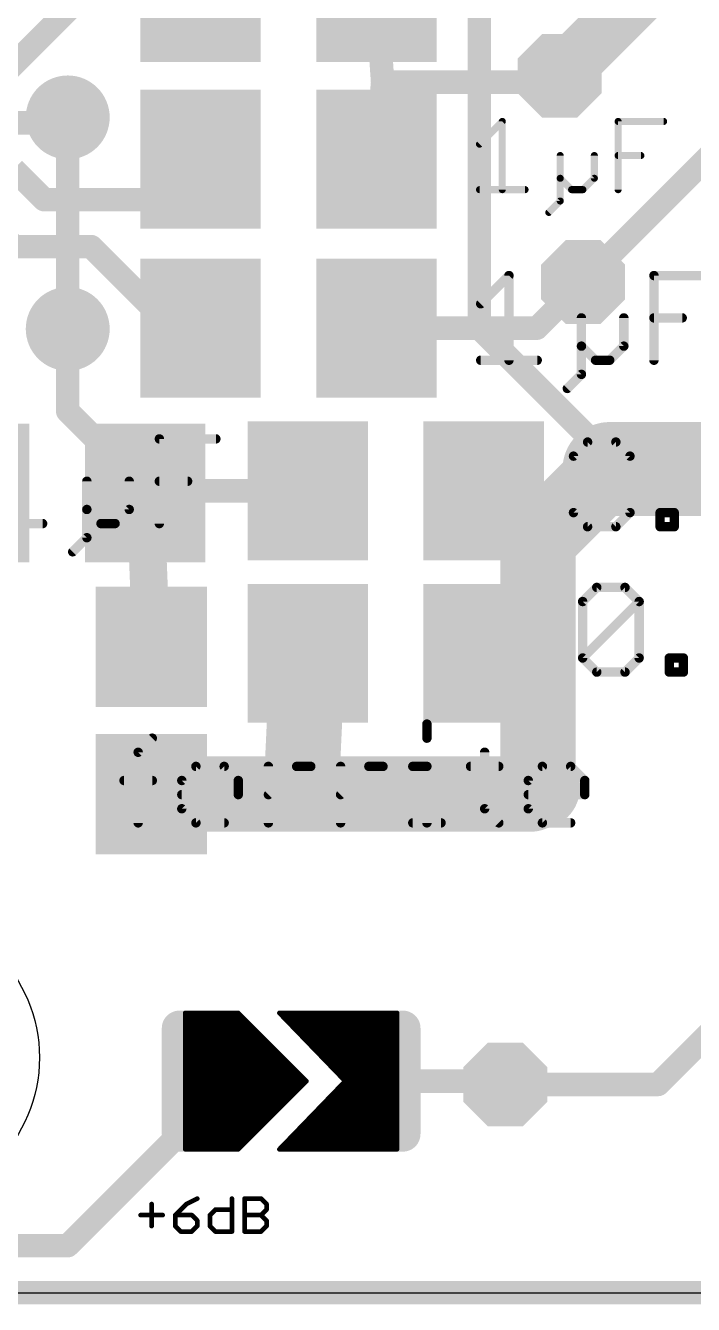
# Model space of a CAD drawing. Extents: x -2.6 to 77.4, y -0.1 to 55.9.
# Drawn here: x 15.42 to 22.63, y -0.13 to 13.69 of the extents above; entities that cross this region are included whole.
import ezdxf

# ---------------------------------------------------------------- set-up
doc = ezdxf.new("R2010")
doc.units = 0
for name, color, linetype in [('1', 12, 'CONTINUOUS'), ('16', 132, 'CONTINUOUS'), ('18', 110, 'CONTINUOUS'), ('20', 53, 'CONTINUOUS'), ('27', 253, 'CONTINUOUS')]:
    doc.layers.add(name, color=color, linetype=linetype)

# ---------------------------------------------------------------- blocks, each defined once
blk = doc.blocks.new('RECT')
blk.add_solid([(-0.5, -0.5), (0.5, -0.5), (-0.5, 0.5), (0.5, 0.5)])
blk = doc.blocks.new('RECT121920X243840R50')
at = {"const_width": 0.1905}
blk.add_lwpolyline([(0.2858, -0.5715), (0.2858, 0.5715, 0.4142), (0.1905, 0.6668), (-0.1905, 0.6668, 0.4142), (-0.2858, 0.5715), (-0.2858, -0.5715, 0.4142), (-0.1905, -0.6668), (0.1905, -0.6668, 0.4142)], format="xyb", close=True, dxfattribs=at)
blk.add_solid([(-0.2159, -0.5969), (0.2159, -0.5969), (-0.2159, 0.5969), (0.2159, 0.5969)])
blk = doc.blocks.new('OCTAGONV')
at = {"const_width": 0.5}
blk.add_lwpolyline([(-0.25, -0.1036), (-0.25, 0.1036), (-0.1036, 0.25), (0.1036, 0.25), (0.25, 0.1036), (0.25, -0.1036), (0.1036, -0.25), (-0.1036, -0.25), (-0.25, -0.1036), (-0.25, 0.1036)], dxfattribs=at)
blk = doc.blocks.new('ROUNDV')
at = {"const_width": 0.5}
blk.add_lwpolyline([(0, -0.25, 1), (0, 0.25, 1), (0, -0.25)], format="xyb", dxfattribs=at)

msp = doc.modelspace()

# ---------------------------------------------------------------- linework, layer by layer
at = {"layer": '1'}
for points, const_width in [([(15.16, 13.141), (16.068, 14.049)], 0.254), ([(19.276, 13.081), (19.21, 14.049)], 0.254), ([(21.187, 13.149), (21.119, 13.081)], 0.254), ([(19.21, 12.249), (19.276, 13.081)], 0.254), ([(21.119, 13.081), (19.276, 13.081)], 0.254), ([(13.846, 12.641), (15.816, 12.641)], 0.254), ([(16.806, 11.811), (17.31, 12.249)], 0.254), ([(15.291, 12.141), (15.621, 11.811)], 0.254), ([(15.621, 11.811), (16.806, 11.811)], 0.254), ([(14.96, 11.641), (15.298, 11.303)], 0.254), ([(15.298, 11.303), (16.129, 11.303)], 0.254), ([(16.129, 11.303), (16.756, 10.676)], 0.254), ([(20.941, 10.422), (21.441, 10.922)], 0.254), ([(16.756, 10.676), (17.31, 10.422)], 0.254), ([(15.875, 9.525), (15.875, 10.414)], 0.254), ([(19.21, 10.422), (20.941, 10.422)], 0.254), ([(16.802, 8.598), (15.875, 9.525)], 0.254), ([(16.778, 8.895), (16.712, 8.641)], 0.254), ([(16.802, 8.919), (16.778, 8.895)], 0.254), ([(16.905, 8.828), (16.712, 8.641)], 0.254), ([(16.802, 8.598), (16.905, 8.828)], 0.254), ([(16.778, 6.978), (16.712, 8.641)], 0.4064), ([(16.802, 8.665), (16.712, 8.641)], 0.254), ([(18.467, 8.665), (16.802, 8.665)], 0.254), ([(18.467, 6.909), (18.401, 5.501)], 0.8128), ([(18.401, 5.501), (18.288, 5.388)], 0.8128), ([(20.882, 5.388), (20.955, 5.461)], 0.8128), ([(16.778, 5.388), (18.288, 5.388)], 0.8128), ([(18.288, 5.388), (20.882, 5.388)], 0.8128), ([(17.145, 3.0226), (17.7165, 3.0226)], 0.0508), ([(17.145, 1.5494), (17.145, 3.0226)], 0.0508), ([(17.7165, 3.0226), (18.4531, 2.286)], 0.0508), ([(18.161, 3.0226), (18.8722, 2.286)], 0.0508), ([(19.431, 3.0226), (18.161, 3.0226)], 0.0508), ([(19.431, 1.5494), (19.431, 3.0226)], 0.0508), ([(17.145, 2.9972), (17.7419, 2.9972)], 0.0508), ([(17.145, 2.9464), (17.7927, 2.9464)], 0.0508), ([(17.145, 2.8956), (17.8435, 2.8956)], 0.0508), ([(18.1855, 2.9972), (19.431, 2.9972)], 0.0508), ([(18.2346, 2.9464), (19.431, 2.9464)], 0.0508), ([(18.2836, 2.8956), (19.431, 2.8956)], 0.0508), ([(17.145, 2.8448), (17.8943, 2.8448)], 0.0508), ([(17.145, 2.794), (17.9451, 2.794)], 0.0508), ([(17.145, 2.7432), (17.9959, 2.7432)], 0.0508), ([(18.3327, 2.8448), (19.431, 2.8448)], 0.0508), ([(18.3817, 2.794), (19.431, 2.794)], 0.0508), ([(18.4308, 2.7432), (19.431, 2.7432)], 0.0508), ([(17.145, 2.6924), (18.0467, 2.6924)], 0.0508), ([(17.145, 2.6416), (18.0975, 2.6416)], 0.0508), ([(18.4798, 2.6924), (19.431, 2.6924)], 0.0508), ([(18.5289, 2.6416), (19.431, 2.6416)], 0.0508), ([(17.145, 2.5908), (18.1483, 2.5908)], 0.0508), ([(17.145, 2.54), (18.1991, 2.54)], 0.0508), ([(17.145, 2.4892), (18.2499, 2.4892)], 0.0508), ([(18.5779, 2.5908), (19.431, 2.5908)], 0.0508), ([(18.627, 2.54), (19.431, 2.54)], 0.0508), ([(18.676, 2.4892), (19.431, 2.4892)], 0.0508), ([(17.145, 2.4384), (18.3007, 2.4384)], 0.0508), ([(17.145, 2.3876), (18.3515, 2.3876)], 0.0508), ([(17.145, 2.3368), (18.4023, 2.3368)], 0.0508), ([(17.272, 1.905), (17.272, 2.286)], 0.254), ([(18.7251, 2.4384), (19.431, 2.4384)], 0.0508), ([(18.7741, 2.3876), (19.431, 2.3876)], 0.0508), ([(18.8232, 2.3368), (19.431, 2.3368)], 0.0508), ([(20.23, 2.286), (19.304, 2.286)], 0.254), ([(20.266, 2.25), (20.23, 2.286)], 0.254), ([(20.266, 2.25), (20.6, 2.25)], 0.254), ([(17.145, 2.286), (18.4531, 2.286)], 0.0508), ([(17.145, 2.2352), (18.4023, 2.2352)], 0.0508), ([(18.4531, 2.286), (17.7165, 1.5494)], 0.0508), ([(18.8722, 2.286), (18.161, 1.5494)], 0.0508), ([(18.8232, 2.2352), (19.431, 2.2352)], 0.0508), ([(18.8722, 2.286), (19.431, 2.286)], 0.0508), ([(17.145, 2.1844), (18.3515, 2.1844)], 0.0508), ([(17.145, 2.1336), (18.3007, 2.1336)], 0.0508), ([(17.145, 2.0828), (18.2499, 2.0828)], 0.0508), ([(18.676, 2.0828), (19.431, 2.0828)], 0.0508), ([(18.7251, 2.1336), (19.431, 2.1336)], 0.0508), ([(18.7741, 2.1844), (19.431, 2.1844)], 0.0508), ([(15.875, 0.508), (17.272, 1.905)], 0.254), ([(17.145, 2.032), (18.1991, 2.032)], 0.0508), ([(17.145, 1.9812), (18.1483, 1.9812)], 0.0508), ([(17.145, 1.9304), (18.0975, 1.9304)], 0.0508), ([(18.5289, 1.9304), (19.431, 1.9304)], 0.0508), ([(18.5779, 1.9812), (19.431, 1.9812)], 0.0508), ([(18.627, 2.032), (19.431, 2.032)], 0.0508), ([(17.145, 1.8796), (18.0467, 1.8796)], 0.0508), ([(17.145, 1.8288), (17.9959, 1.8288)], 0.0508), ([(17.145, 1.778), (17.9451, 1.778)], 0.0508), ([(18.3817, 1.778), (19.431, 1.778)], 0.0508), ([(18.4308, 1.8288), (19.431, 1.8288)], 0.0508), ([(18.4798, 1.8796), (19.431, 1.8796)], 0.0508), ([(17.145, 1.7272), (17.8943, 1.7272)], 0.0508), ([(17.145, 1.6764), (17.8435, 1.6764)], 0.0508), ([(18.2836, 1.6764), (19.431, 1.6764)], 0.0508), ([(18.3327, 1.7272), (19.431, 1.7272)], 0.0508), ([(17.145, 1.6256), (17.7927, 1.6256)], 0.0508), ([(17.145, 1.5748), (17.7419, 1.5748)], 0.0508), ([(17.7165, 1.5494), (17.145, 1.5494)], 0.0508), ([(18.161, 1.5494), (19.431, 1.5494)], 0.0508), ([(18.1855, 1.5748), (19.431, 1.5748)], 0.0508), ([(18.2346, 1.6256), (19.431, 1.6256)], 0.0508), ([(11.938, 0.508), (15.875, 0.508)], 0.254), ([(0, 0), (68.6, 0)], 0.254)]:
    msp.add_lwpolyline(points, dxfattribs=dict(at, const_width=const_width))
for points, const_width in [([(21.2319, 13.1041, 1), (21.1421, 13.1939)], 0.127), ([(19.276, 13.1445, 1), (19.276, 13.0175)], 0.127), ([(19.2126, 13.0767, 1), (19.3394, 13.0853)], 0.127), ([(19.3393, 13.076, 1), (19.2127, 13.086)], 0.127), ([(21.0741, 13.1259, 1), (21.1639, 13.0361)], 0.127), ([(21.119, 13.0175, 1), (21.119, 13.1445)], 0.127), ([(15.816, 12.641, 0.4142), (15.875, 12.7)], 0.254), ([(15.816, 12.7045, 1), (15.816, 12.5775)], 0.127), ([(15.9385, 12.7, 1), (15.8115, 12.7)], 0.127), ([(15.816, 12.5775, 1), (15.816, 12.7045)], 0.127), ([(17.3517, 12.2011, 1), (17.2683, 12.2969)], 0.127), ([(19.1467, 12.254, 1), (19.2733, 12.244)], 0.127), ([(15.621, 11.8745, 1), (15.621, 11.7475)], 0.127), ([(15.5761, 11.7661, 1), (15.6659, 11.8559)], 0.127), ([(16.7643, 11.8589, 1), (16.8477, 11.7631)], 0.127), ([(16.806, 11.7475, 1), (16.806, 11.8745)], 0.127), ([(15.2531, 11.2581, 1), (15.3429, 11.3479)], 0.127), ([(16.1739, 11.3479, 1), (16.0841, 11.2581)], 0.127), ([(16.129, 11.2395, 1), (16.129, 11.3665)], 0.127), ([(21.4859, 10.8771, 1), (21.3961, 10.9669)], 0.127), ([(16.7825, 10.7337, 1), (16.7295, 10.6183)], 0.127), ([(16.7111, 10.6311, 1), (16.8009, 10.7209)], 0.127), ([(15.9385, 10.414, 1), (15.8115, 10.414)], 0.127), ([(17.2835, 10.3643, 1), (17.3365, 10.4797)], 0.127), ([(19.21, 10.4855, 1), (19.21, 10.3585)], 0.127), ([(20.8961, 10.4669, 1), (20.9859, 10.3771)], 0.127), ([(20.941, 10.3585, 1), (20.941, 10.4855)], 0.127), ([(15.9199, 9.5699, 1), (15.8301, 9.4801)], 0.127), ([(15.8115, 9.525, 1), (15.9385, 9.525)], 0.127), ([(16.7331, 8.9399, 1), (16.8229, 8.8501)], 0.127), ([(16.8395, 8.879, 1), (16.7165, 8.911)], 0.127), ([(16.8469, 8.8741, 1), (16.7571, 8.9639)], 0.127), ([(16.963, 8.802, 1), (16.847, 8.854)], 0.127), ([(16.9492, 8.7824, 1), (16.8608, 8.8736)], 0.127), ([(16.8135, 8.645, 1), (16.6105, 8.637)], 0.2032), ([(16.6956, 8.7024, 1), (16.7284, 8.5796)], 0.127), ([(16.6678, 8.6866, 1), (16.7562, 8.5954)], 0.127), ([(16.6505, 8.657, 1), (16.7735, 8.625)], 0.127), ([(16.802, 8.7285, 1), (16.802, 8.6015)], 0.127), ([(16.7571, 8.5531, 1), (16.8469, 8.6429)], 0.127), ([(16.8184, 8.6036, 1), (16.7856, 8.7264)], 0.127), ([(18.467, 8.6015, 1), (18.467, 8.7285)], 0.127), ([(16.744, 8.624, 1), (16.86, 8.572)], 0.127), ([(18.67, 6.8995, 1), (18.264, 6.9185)], 0.4064), ([(16.6765, 6.974, 1), (16.8795, 6.982)], 0.2032), ([(18.5447, 5.3573, 1), (18.2573, 5.6447)], 0.4064), ([(21.0987, 5.3173, 1), (20.8113, 5.6047)], 0.4064), ([(16.778, 5.5912, 1), (16.778, 5.1848)], 0.4064), ([(18.288, 5.5912, 1), (18.288, 5.1848)], 0.4064), ([(18.1443, 5.5317, 1), (18.4317, 5.2443)], 0.4064), ([(18.198, 5.5105, 1), (18.604, 5.4915)], 0.4064), ([(18.288, 5.1848, 1), (18.288, 5.5912)], 0.4064), ([(20.7383, 5.5317, 1), (21.0257, 5.2443)], 0.4064), ([(20.882, 5.1848, 1), (20.882, 5.5912)], 0.4064), ([(17.145, 3.0353, 1), (17.145, 3.0099)], 0.0254), ([(17.1577, 3.0226, 1), (17.1323, 3.0226)], 0.0254), ([(17.7255, 3.0316, 1), (17.7075, 3.0136)], 0.0254), ([(17.7165, 3.0099, 1), (17.7165, 3.0353)], 0.0254), ([(18.1701, 3.0314, 1), (18.1519, 3.0138)], 0.0254), ([(18.161, 3.0353, 1), (18.161, 3.0099)], 0.0254), ([(19.4437, 3.0226, 1), (19.4183, 3.0226)], 0.0254), ([(19.431, 3.0099, 1), (19.431, 3.0353)], 0.0254), ([(17.145, 3.0099, 1), (17.145, 2.9845)], 0.0254), ([(17.145, 2.9591, 1), (17.145, 2.9337)], 0.0254), ([(17.145, 2.9083, 1), (17.145, 2.8829)], 0.0254), ([(17.7419, 2.9845, 1), (17.7419, 3.0099)], 0.0254), ([(17.7927, 2.9337, 1), (17.7927, 2.9591)], 0.0254), ([(17.8435, 2.8829, 1), (17.8435, 2.9083)], 0.0254), ([(18.1855, 3.0099, 1), (18.1855, 2.9845)], 0.0254), ([(18.2346, 2.9591, 1), (18.2346, 2.9337)], 0.0254), ([(18.2836, 2.9083, 1), (18.2836, 2.8829)], 0.0254), ([(19.431, 2.9845, 1), (19.431, 3.0099)], 0.0254), ([(19.431, 2.9337, 1), (19.431, 2.9591)], 0.0254), ([(19.431, 2.8829, 1), (19.431, 2.9083)], 0.0254), ([(17.145, 2.8575, 1), (17.145, 2.8321)], 0.0254), ([(17.145, 2.8067, 1), (17.145, 2.7813)], 0.0254), ([(17.145, 2.7559, 1), (17.145, 2.7305)], 0.0254), ([(17.8943, 2.8321, 1), (17.8943, 2.8575)], 0.0254), ([(17.9451, 2.7813, 1), (17.9451, 2.8067)], 0.0254), ([(17.9959, 2.7305, 1), (17.9959, 2.7559)], 0.0254), ([(18.3327, 2.8575, 1), (18.3327, 2.8321)], 0.0254), ([(18.3817, 2.8067, 1), (18.3817, 2.7813)], 0.0254), ([(18.4308, 2.7559, 1), (18.4308, 2.7305)], 0.0254), ([(19.431, 2.8321, 1), (19.431, 2.8575)], 0.0254), ([(19.431, 2.7813, 1), (19.431, 2.8067)], 0.0254), ([(19.431, 2.7305, 1), (19.431, 2.7559)], 0.0254), ([(17.145, 2.7051, 1), (17.145, 2.6797)], 0.0254), ([(17.145, 2.6543, 1), (17.145, 2.6289)], 0.0254), ([(18.0467, 2.6797, 1), (18.0467, 2.7051)], 0.0254), ([(18.0975, 2.6289, 1), (18.0975, 2.6543)], 0.0254), ([(18.4798, 2.7051, 1), (18.4798, 2.6797)], 0.0254), ([(18.5289, 2.6543, 1), (18.5289, 2.6289)], 0.0254), ([(19.431, 2.6797, 1), (19.431, 2.7051)], 0.0254), ([(19.431, 2.6289, 1), (19.431, 2.6543)], 0.0254), ([(17.145, 2.6035, 1), (17.145, 2.5781)], 0.0254), ([(17.145, 2.5527, 1), (17.145, 2.5273)], 0.0254), ([(17.145, 2.5019, 1), (17.145, 2.4765)], 0.0254), ([(18.1483, 2.5781, 1), (18.1483, 2.6035)], 0.0254), ([(18.1991, 2.5273, 1), (18.1991, 2.5527)], 0.0254), ([(18.2499, 2.4765, 1), (18.2499, 2.5019)], 0.0254), ([(18.5779, 2.6035, 1), (18.5779, 2.5781)], 0.0254), ([(18.627, 2.5527, 1), (18.627, 2.5273)], 0.0254), ([(18.676, 2.5019, 1), (18.676, 2.4765)], 0.0254), ([(19.431, 2.5781, 1), (19.431, 2.6035)], 0.0254), ([(19.431, 2.5273, 1), (19.431, 2.5527)], 0.0254), ([(19.431, 2.4765, 1), (19.431, 2.5019)], 0.0254), ([(17.145, 2.4511, 1), (17.145, 2.4257)], 0.0254), ([(17.145, 2.4003, 1), (17.145, 2.3749)], 0.0254), ([(17.145, 2.3495, 1), (17.145, 2.3241)], 0.0254), ([(17.3355, 2.286, 1), (17.2085, 2.286)], 0.127), ([(18.3007, 2.4257, 1), (18.3007, 2.4511)], 0.0254), ([(18.3515, 2.3749, 1), (18.3515, 2.4003)], 0.0254), ([(18.4023, 2.3241, 1), (18.4023, 2.3495)], 0.0254), ([(18.7251, 2.4511, 1), (18.7251, 2.4257)], 0.0254), ([(18.7741, 2.4003, 1), (18.7741, 2.3749)], 0.0254), ([(18.8232, 2.3495, 1), (18.8232, 2.3241)], 0.0254), ([(19.304, 2.3495, 1), (19.304, 2.2225)], 0.127), ([(19.431, 2.4257, 1), (19.431, 2.4511)], 0.0254), ([(19.431, 2.3749, 1), (19.431, 2.4003)], 0.0254), ([(19.431, 2.3241, 1), (19.431, 2.3495)], 0.0254), ([(20.2749, 2.3309, 1), (20.1851, 2.2411)], 0.127), ([(20.266, 2.3135, 1), (20.266, 2.1865)], 0.127), ([(20.2211, 2.2051, 1), (20.3109, 2.2949)], 0.127), ([(20.23, 2.2225, 1), (20.23, 2.3495)], 0.127), ([(20.6, 2.1865, 1), (20.6, 2.3135)], 0.127), ([(17.145, 2.2987, 1), (17.145, 2.2733)], 0.0254), ([(17.145, 2.2479, 1), (17.145, 2.2225)], 0.0254), ([(18.4023, 2.2225, 1), (18.4023, 2.2479)], 0.0254), ([(18.4621, 2.277, 1), (18.4441, 2.295)], 0.0254), ([(18.4441, 2.277, 1), (18.4621, 2.295)], 0.0254), ([(18.4531, 2.2733, 1), (18.4531, 2.2987)], 0.0254), ([(18.8232, 2.2479, 1), (18.8232, 2.2225)], 0.0254), ([(18.8722, 2.2987, 1), (18.8722, 2.2733)], 0.0254), ([(18.8813, 2.2772, 1), (18.8631, 2.2948)], 0.0254), ([(18.8631, 2.2772, 1), (18.8813, 2.2948)], 0.0254), ([(19.431, 2.2733, 1), (19.431, 2.2987)], 0.0254), ([(19.431, 2.2225, 1), (19.431, 2.2479)], 0.0254), ([(17.145, 2.1971, 1), (17.145, 2.1717)], 0.0254), ([(17.145, 2.1463, 1), (17.145, 2.1209)], 0.0254), ([(17.145, 2.0955, 1), (17.145, 2.0701)], 0.0254), ([(18.2499, 2.0701, 1), (18.2499, 2.0955)], 0.0254), ([(18.3007, 2.1209, 1), (18.3007, 2.1463)], 0.0254), ([(18.3515, 2.1717, 1), (18.3515, 2.1971)], 0.0254), ([(18.676, 2.0955, 1), (18.676, 2.0701)], 0.0254), ([(18.7251, 2.1463, 1), (18.7251, 2.1209)], 0.0254), ([(18.7741, 2.1971, 1), (18.7741, 2.1717)], 0.0254), ([(19.431, 2.1717, 1), (19.431, 2.1971)], 0.0254), ([(19.431, 2.1209, 1), (19.431, 2.1463)], 0.0254), ([(19.431, 2.0701, 1), (19.431, 2.0955)], 0.0254), ([(17.145, 2.0447, 1), (17.145, 2.0193)], 0.0254), ([(17.145, 1.9939, 1), (17.145, 1.9685)], 0.0254), ([(17.145, 1.9431, 1), (17.145, 1.9177)], 0.0254), ([(17.2085, 1.905, 1), (17.3355, 1.905)], 0.127), ([(17.3169, 1.8601, 1), (17.2271, 1.9499)], 0.127), ([(18.0975, 1.9177, 1), (18.0975, 1.9431)], 0.0254), ([(18.1483, 1.9685, 1), (18.1483, 1.9939)], 0.0254), ([(18.1991, 2.0193, 1), (18.1991, 2.0447)], 0.0254), ([(18.5289, 1.9431, 1), (18.5289, 1.9177)], 0.0254), ([(18.5779, 1.9939, 1), (18.5779, 1.9685)], 0.0254), ([(18.627, 2.0447, 1), (18.627, 2.0193)], 0.0254), ([(19.431, 2.0193, 1), (19.431, 2.0447)], 0.0254), ([(19.431, 1.9685, 1), (19.431, 1.9939)], 0.0254), ([(19.431, 1.9177, 1), (19.431, 1.9431)], 0.0254), ([(17.145, 1.8923, 1), (17.145, 1.8669)], 0.0254), ([(17.145, 1.8415, 1), (17.145, 1.8161)], 0.0254), ([(17.145, 1.7907, 1), (17.145, 1.7653)], 0.0254), ([(17.9451, 1.7653, 1), (17.9451, 1.7907)], 0.0254), ([(17.9959, 1.8161, 1), (17.9959, 1.8415)], 0.0254), ([(18.0467, 1.8669, 1), (18.0467, 1.8923)], 0.0254), ([(18.3817, 1.7907, 1), (18.3817, 1.7653)], 0.0254), ([(18.4308, 1.8415, 1), (18.4308, 1.8161)], 0.0254), ([(18.4798, 1.8923, 1), (18.4798, 1.8669)], 0.0254), ([(19.431, 1.8669, 1), (19.431, 1.8923)], 0.0254), ([(19.431, 1.8161, 1), (19.431, 1.8415)], 0.0254), ([(19.431, 1.7653, 1), (19.431, 1.7907)], 0.0254), ([(17.145, 1.7399, 1), (17.145, 1.7145)], 0.0254), ([(17.145, 1.6891, 1), (17.145, 1.6637)], 0.0254), ([(17.8435, 1.6637, 1), (17.8435, 1.6891)], 0.0254), ([(17.8943, 1.7145, 1), (17.8943, 1.7399)], 0.0254), ([(18.2836, 1.6891, 1), (18.2836, 1.6637)], 0.0254), ([(18.3327, 1.7399, 1), (18.3327, 1.7145)], 0.0254), ([(19.431, 1.7145, 1), (19.431, 1.7399)], 0.0254), ([(19.431, 1.6637, 1), (19.431, 1.6891)], 0.0254), ([(17.145, 1.6383, 1), (17.145, 1.6129)], 0.0254), ([(17.145, 1.5875, 1), (17.145, 1.5621)], 0.0254), ([(17.145, 1.5621, 1), (17.145, 1.5367)], 0.0254), ([(17.1323, 1.5494, 1), (17.1577, 1.5494)], 0.0254), ([(17.7075, 1.5584, 1), (17.7255, 1.5404)], 0.0254), ([(17.7165, 1.5367, 1), (17.7165, 1.5621)], 0.0254), ([(17.7419, 1.5621, 1), (17.7419, 1.5875)], 0.0254), ([(17.7927, 1.6129, 1), (17.7927, 1.6383)], 0.0254), ([(18.161, 1.5621, 1), (18.161, 1.5367)], 0.0254), ([(18.1519, 1.5582, 1), (18.1701, 1.5406)], 0.0254), ([(18.1855, 1.5875, 1), (18.1855, 1.5621)], 0.0254), ([(18.2346, 1.6383, 1), (18.2346, 1.6129)], 0.0254), ([(19.4183, 1.5494, 1), (19.4437, 1.5494)], 0.0254), ([(19.431, 1.6129, 1), (19.431, 1.6383)], 0.0254), ([(19.431, 1.5621, 1), (19.431, 1.5875)], 0.0254), ([(19.431, 1.5367, 1), (19.431, 1.5621)], 0.0254), ([(15.8301, 0.5529, 1), (15.9199, 0.4631)], 0.127), ([(15.875, 0.4445, 1), (15.875, 0.5715)], 0.127)]:
    msp.add_lwpolyline(points, format="xyb", dxfattribs=dict(at, const_width=const_width))
at = {"layer": '16'}
for points, const_width in [([(20.32, 20.701), (20.32, 10.424)], 0.254), ([(21.187, 13.149), (22.77, 14.732)], 0.6), ([(24.519, 14), (21.441, 10.922)], 0.254), ([(15.875, 10.414), (15.875, 12.7)], 0.254), ([(20.32, 10.424), (21.844, 8.9)], 0.254), ([(21.844, 8.9), (21.727, 8.9)], 1.016), ([(24.5, 8.9), (21.844, 8.9)], 1.016), ([(21.727, 8.9), (20.955, 8.128)], 0.8128), ([(20.955, 8.128), (20.955, 5.461)], 0.8128), ([(22.25, 2.25), (23.1, 3.1)], 0.254), ([(20.6, 2.25), (22.25, 2.25)], 0.254), ([(0, 0), (68.6, 0)], 0.254)]:
    msp.add_lwpolyline(points, dxfattribs=dict(at, const_width=const_width))
for points, const_width in [([(21.0809, 13.2551, 1), (21.2931, 13.0429)], 0.3), ([(15.9385, 12.7, 1), (15.8115, 12.7)], 0.127), ([(21.3961, 10.9669, 1), (21.4859, 10.8771)], 0.127), ([(20.3649, 10.4689, 1), (20.2751, 10.3791)], 0.127), ([(15.8115, 10.414, 1), (15.9385, 10.414)], 0.127), ([(20.2565, 10.424, 1), (20.3835, 10.424)], 0.127), ([(21.727, 9.154, 1), (21.727, 8.646)], 0.508), ([(21.844, 9.154, 1), (21.844, 8.646)], 0.508), ([(21.844, 8.646, 1), (21.844, 9.154)], 0.508), ([(21.8707, 8.7563, 1), (21.5833, 9.0437)], 0.4064), ([(21.7991, 8.8551, 1), (21.8889, 8.9449)], 0.127), ([(21.1582, 8.128, 1), (20.7518, 8.128)], 0.4064), ([(20.8113, 8.2717, 1), (21.0987, 7.9843)], 0.4064), ([(20.7518, 5.461, 1), (21.1582, 5.461)], 0.4064), ([(20.6, 2.3135, 1), (20.6, 2.1865)], 0.127), ([(22.2051, 2.2949, 1), (22.2949, 2.2051)], 0.127), ([(22.25, 2.1865, 1), (22.25, 2.3135)], 0.127)]:
    msp.add_lwpolyline(points, format="xyb", dxfattribs=dict(at, const_width=const_width))
at = {"layer": '20'}
msp.add_line((0, 0), (66.04, 0), dxfattribs=at)
msp.add_circle((13.97, 2.54), 1.6, dxfattribs=at)
at = {"layer": '27'}
for points, const_width in [([(20.3226, 12.4106), (20.5683, 12.6563)], 0.0762), ([(20.5683, 12.6563), (20.5683, 11.9191)], 0.0762), ([(21.8194, 11.9191), (21.8194, 12.6563)], 0.0762), ([(21.8194, 12.6563), (22.3109, 12.6563)], 0.0762), ([(21.1939, 12.2877), (21.1939, 12.042)], 0.0762), ([(21.5625, 12.042), (21.5625, 12.2877)], 0.0762), ([(21.8194, 12.2877), (22.0652, 12.2877)], 0.0762), ([(21.1939, 12.042), (21.3168, 11.9191)], 0.0762), ([(21.1939, 12.042), (21.1939, 11.7962)], 0.0762), ([(21.4396, 11.9191), (21.5625, 12.042)], 0.0762), ([(20.3226, 11.9191), (20.8141, 11.9191)], 0.0762), ([(21.3168, 11.9191), (21.4396, 11.9191)], 0.0762), ([(21.1939, 11.7962), (21.071, 11.6734)], 0.0762), ([(20.3353, 10.6859), (20.6404, 10.991)], 0.1016), ([(20.6404, 10.991), (20.6404, 10.0758)], 0.1016), ([(22.2063, 10.0758), (22.2063, 10.991)], 0.1016), ([(22.2063, 10.991), (22.8165, 10.991)], 0.1016), ([(21.4233, 10.5334), (21.4233, 10.2283)], 0.1016), ([(21.8809, 10.2283), (21.8809, 10.5334)], 0.1016), ([(22.2063, 10.5334), (22.5114, 10.5334)], 0.1016), ([(21.4233, 10.2283), (21.5759, 10.0758)], 0.1016), ([(21.4233, 10.2283), (21.4233, 9.9233)], 0.1016), ([(21.7284, 10.0758), (21.8809, 10.2283)], 0.1016), ([(20.3353, 10.0758), (20.9454, 10.0758)], 0.1016), ([(21.5759, 10.0758), (21.7284, 10.0758)], 0.1016), ([(21.4233, 9.9233), (21.2708, 9.7707)], 0.1016), ([(16.8646, 8.3108), (16.8646, 9.226)], 0.1016), ([(16.8646, 9.226), (17.4747, 9.226)], 0.1016), ([(21.3373, 9.0395), (21.4898, 9.192)], 0.1016), ([(21.4898, 9.192), (21.7949, 9.192)], 0.1016), ([(21.7949, 9.192), (21.9474, 9.0395)], 0.1016), ([(21.3373, 8.4293), (21.3373, 9.0395)], 0.1016), ([(21.3373, 8.4293), (21.9474, 9.0395)], 0.1016), ([(21.9474, 9.0395), (21.9474, 8.4293)], 0.1016), ([(16.0816, 8.7684), (16.0816, 8.4633)], 0.1016), ([(16.5392, 8.4633), (16.5392, 8.7684)], 0.1016), ([(16.8646, 8.7684), (17.1697, 8.7684)], 0.1016), ([(16.0816, 8.4633), (16.2342, 8.3108)], 0.1016), ([(16.0816, 8.4633), (16.0816, 8.1583)], 0.1016), ([(16.3867, 8.3108), (16.5392, 8.4633)], 0.1016), ([(21.4898, 8.2768), (21.3373, 8.4293)], 0.1016), ([(21.9474, 8.4293), (21.7949, 8.2768)], 0.1016), ([(22.2728, 8.2768), (22.2728, 8.4293)], 0.1016), ([(22.2728, 8.4293), (22.4253, 8.4293)], 0.1016), ([(22.4253, 8.4293), (22.4253, 8.2768)], 0.1016), ([(14.9936, 8.3108), (15.6037, 8.3108)], 0.1016), ([(16.2342, 8.3108), (16.3867, 8.3108)], 0.1016), ([(21.7949, 8.2768), (21.4898, 8.2768)], 0.1016), ([(22.4253, 8.2768), (22.2728, 8.2768)], 0.1016), ([(16.0816, 8.1583), (15.9291, 8.0057)], 0.1016), ([(21.4363, 7.4685), (21.5888, 7.621)], 0.1016), ([(21.5888, 7.621), (21.8939, 7.621)], 0.1016), ([(21.8939, 7.621), (22.0464, 7.4685)], 0.1016), ([(21.4363, 6.8583), (21.4363, 7.4685)], 0.1016), ([(21.4363, 6.8583), (22.0464, 7.4685)], 0.1016), ([(22.0464, 7.4685), (22.0464, 6.8583)], 0.1016), ([(21.5888, 6.7058), (21.4363, 6.8583)], 0.1016), ([(22.0464, 6.8583), (21.8939, 6.7058)], 0.1016), ([(22.3718, 6.7058), (22.3718, 6.8583)], 0.1016), ([(22.3718, 6.8583), (22.5243, 6.8583)], 0.1016), ([(22.5243, 6.8583), (22.5243, 6.7058)], 0.1016), ([(21.8939, 6.7058), (21.5888, 6.7058)], 0.1016), ([(22.5243, 6.7058), (22.3718, 6.7058)], 0.1016), ([(19.7542, 6.1445), (19.7542, 5.992)], 0.1016), ([(16.6358, 5.8395), (16.7884, 5.992)], 0.1016), ([(16.6358, 5.0768), (16.6358, 5.8395)], 0.1016), ([(20.3779, 5.8395), (20.3779, 5.2293)], 0.1016), ([(17.107, 5.5344), (17.2595, 5.6869)], 0.1016), ([(17.2595, 5.6869), (17.5646, 5.6869)], 0.1016), ([(17.5646, 5.6869), (17.7171, 5.5344)], 0.1016), ([(18.0425, 5.0768), (18.0425, 5.6869)], 0.1016), ([(18.0425, 5.3819), (18.3476, 5.6869)], 0.1016), ([(18.3476, 5.6869), (18.5001, 5.6869)], 0.1016), ([(18.8221, 5.0768), (18.8221, 5.6869)], 0.1016), ([(18.8221, 5.3819), (19.1272, 5.6869)], 0.1016), ([(19.1272, 5.6869), (19.2797, 5.6869)], 0.1016), ([(19.6017, 5.6869), (19.7542, 5.6869)], 0.1016), ([(19.7542, 5.6869), (19.7542, 5.0768)], 0.1016), ([(20.2254, 5.6869), (20.5304, 5.6869)], 0.1016), ([(20.849, 5.5344), (21.0016, 5.6869)], 0.1016), ([(21.0016, 5.6869), (21.3066, 5.6869)], 0.1016), ([(21.3066, 5.6869), (21.4592, 5.5344)], 0.1016), ([(16.4833, 5.5344), (16.7884, 5.5344)], 0.1016), ([(17.107, 5.2293), (17.107, 5.5344)], 0.1016), ([(17.7171, 5.5344), (17.7171, 5.3819)], 0.1016), ([(20.849, 5.2293), (20.849, 5.5344)], 0.1016), ([(21.4592, 5.5344), (21.4592, 5.3819)], 0.1016), ([(17.7171, 5.3819), (17.107, 5.3819)], 0.1016), ([(21.4592, 5.3819), (20.849, 5.3819)], 0.1016), ([(17.2595, 5.0768), (17.107, 5.2293)], 0.1016), ([(20.3779, 5.2293), (20.5304, 5.0768)], 0.1016), ([(21.0016, 5.0768), (20.849, 5.2293)], 0.1016), ([(17.5646, 5.0768), (17.2595, 5.0768)], 0.1016), ([(19.6017, 5.0768), (19.9068, 5.0768)], 0.1016), ([(21.3066, 5.0768), (21.0016, 5.0768)], 0.1016), ([(16.781, 0.957), (16.781, 0.7197)], 0.0508), ([(17.1552, 0.957), (17.0366, 0.8384)], 0.0508), ([(17.2739, 1.0163), (17.1552, 0.957)], 0.0508), ([(17.6481, 1.0163), (17.6481, 0.6604)], 0.0508), ([(17.785, 0.6604), (17.785, 1.0163)], 0.0508), ([(17.785, 1.0163), (17.963, 1.0163)], 0.0508), ([(17.963, 1.0163), (18.0223, 0.957)], 0.0508), ([(18.0223, 0.957), (18.0223, 0.8977)], 0.0508), ([(16.6624, 0.8384), (16.8997, 0.8384)], 0.0508), ([(17.0366, 0.8384), (17.0366, 0.7197)], 0.0508), ([(17.2146, 0.8384), (17.0366, 0.8384)], 0.0508), ([(17.2739, 0.779), (17.2146, 0.8384)], 0.0508), ([(17.4108, 0.8384), (17.4701, 0.8977)], 0.0508), ([(17.4108, 0.7197), (17.4108, 0.8384)], 0.0508), ([(17.4701, 0.8977), (17.6481, 0.8977)], 0.0508), ([(17.785, 0.8384), (17.963, 0.8384)], 0.0508), ([(18.0223, 0.8977), (17.963, 0.8384)], 0.0508), ([(17.963, 0.8384), (18.0223, 0.779)], 0.0508), ([(17.0366, 0.7197), (17.0959, 0.6604)], 0.0508), ([(17.2146, 0.6604), (17.2739, 0.7197)], 0.0508), ([(17.2739, 0.7197), (17.2739, 0.779)], 0.0508), ([(17.4701, 0.6604), (17.4108, 0.7197)], 0.0508), ([(18.0223, 0.7197), (17.963, 0.6604)], 0.0508), ([(18.0223, 0.779), (18.0223, 0.7197)], 0.0508), ([(17.0959, 0.6604), (17.2146, 0.6604)], 0.0508), ([(17.6481, 0.6604), (17.4701, 0.6604)], 0.0508), ([(17.963, 0.6604), (17.785, 0.6604)], 0.0508)]:
    msp.add_lwpolyline(points, dxfattribs=dict(at, const_width=const_width))
for points, const_width in [([(20.5874, 12.6563, 1), (20.5493, 12.6563)], 0.0381), ([(20.5818, 12.6429, 1), (20.5549, 12.6698)], 0.0381), ([(21.8385, 12.6563, 1), (21.8004, 12.6563)], 0.0381), ([(21.8194, 12.6754, 1), (21.8194, 12.6373)], 0.0381), ([(22.3109, 12.6373, 1), (22.3109, 12.6754)], 0.0381), ([(20.3091, 12.4241, 1), (20.3361, 12.3971)], 0.0381), ([(21.2129, 12.2877, 1), (21.1748, 12.2877)], 0.0381), ([(21.5816, 12.2877, 1), (21.5434, 12.2877)], 0.0381), ([(21.8194, 12.3068, 1), (21.8194, 12.2687)], 0.0381), ([(22.0652, 12.2687, 1), (22.0652, 12.3068)], 0.0381), ([(21.2074, 12.0554, 1), (21.1804, 12.0285)], 0.0381), ([(21.2129, 12.042, 1), (21.1748, 12.042)], 0.0381), ([(21.1748, 12.042, 1), (21.2129, 12.042)], 0.0381), ([(21.5434, 12.042, 1), (21.5816, 12.042)], 0.0381), ([(21.576, 12.0285, 1), (21.549, 12.0554)], 0.0381), ([(20.3226, 11.9382, 1), (20.3226, 11.9001)], 0.0381), ([(20.5493, 11.9191, 1), (20.5874, 11.9191)], 0.0381), ([(20.8141, 11.9001, 1), (20.8141, 11.9382)], 0.0381), ([(21.3168, 11.9382, 1), (21.3168, 11.9001)], 0.0381), ([(21.3033, 11.9056, 1), (21.3302, 11.9326)], 0.0381), ([(21.4262, 11.9326, 1), (21.4531, 11.9056)], 0.0381), ([(21.4396, 11.9001, 1), (21.4396, 11.9382)], 0.0381), ([(21.8004, 11.9191, 1), (21.8385, 11.9191)], 0.0381), ([(21.1748, 11.7962, 1), (21.2129, 11.7962)], 0.0381), ([(21.2074, 11.7828, 1), (21.1804, 11.8097)], 0.0381), ([(21.0575, 11.6868, 1), (21.0845, 11.6599)], 0.0381), ([(20.6658, 10.991, 1), (20.615, 10.991)], 0.0508), ([(20.6583, 10.973, 1), (20.6224, 11.0089)], 0.0508), ([(22.2317, 10.991, 1), (22.1809, 10.991)], 0.0508), ([(22.2063, 11.0164, 1), (22.2063, 10.9656)], 0.0508), ([(20.3173, 10.7039, 1), (20.3533, 10.668)], 0.0508), ([(21.4487, 10.5334, 1), (21.3979, 10.5334)], 0.0508), ([(21.9063, 10.5334, 1), (21.8555, 10.5334)], 0.0508), ([(22.2063, 10.5588, 1), (22.2063, 10.508)], 0.0508), ([(22.5114, 10.508, 1), (22.5114, 10.5588)], 0.0508), ([(21.4487, 10.2283, 1), (21.3979, 10.2283)], 0.0508), ([(21.3979, 10.2283, 1), (21.4487, 10.2283)], 0.0508), ([(21.4413, 10.2463, 1), (21.4054, 10.2104)], 0.0508), ([(21.8555, 10.2283, 1), (21.9063, 10.2283)], 0.0508), ([(21.8989, 10.2104, 1), (21.863, 10.2463)], 0.0508), ([(20.3353, 10.1012, 1), (20.3353, 10.0504)], 0.0508), ([(20.615, 10.0758, 1), (20.6658, 10.0758)], 0.0508), ([(20.9454, 10.0504, 1), (20.9454, 10.1012)], 0.0508), ([(21.5759, 10.1012, 1), (21.5759, 10.0504)], 0.0508), ([(21.5579, 10.0578, 1), (21.5938, 10.0938)], 0.0508), ([(21.7104, 10.0938, 1), (21.7464, 10.0578)], 0.0508), ([(21.7284, 10.0504, 1), (21.7284, 10.1012)], 0.0508), ([(22.1809, 10.0758, 1), (22.2317, 10.0758)], 0.0508), ([(21.4413, 9.9053, 1), (21.4054, 9.9412)], 0.0508), ([(21.2529, 9.7887, 1), (21.2888, 9.7528)], 0.0508), ([(21.3979, 9.9233, 1), (21.4487, 9.9233)], 0.0508), ([(16.89, 9.226, 1), (16.8392, 9.226)], 0.0508), ([(16.8646, 9.2514, 1), (16.8646, 9.2006)], 0.0508), ([(17.4747, 9.2006, 1), (17.4747, 9.2514)], 0.0508), ([(21.4898, 9.2174, 1), (21.4898, 9.1666)], 0.0508), ([(21.5078, 9.174, 1), (21.4719, 9.2099)], 0.0508), ([(21.8129, 9.2099, 1), (21.7769, 9.174)], 0.0508), ([(21.7949, 9.1666, 1), (21.7949, 9.2174)], 0.0508), ([(21.3627, 9.0395, 1), (21.3119, 9.0395)], 0.0508), ([(21.3193, 9.0574, 1), (21.3553, 9.0215)], 0.0508), ([(21.9728, 9.0395, 1), (21.922, 9.0395)], 0.0508), ([(21.9654, 9.0215, 1), (21.9295, 9.0574)], 0.0508), ([(21.9295, 9.0215, 1), (21.9654, 9.0574)], 0.0508), ([(16.107, 8.7684, 1), (16.0562, 8.7684)], 0.0508), ([(16.5646, 8.7684, 1), (16.5138, 8.7684)], 0.0508), ([(16.8646, 8.7938, 1), (16.8646, 8.743)], 0.0508), ([(17.1697, 8.743, 1), (17.1697, 8.7938)], 0.0508), ([(16.107, 8.4633, 1), (16.0562, 8.4633)], 0.0508), ([(16.0562, 8.4633, 1), (16.107, 8.4633)], 0.0508), ([(16.0996, 8.4813, 1), (16.0637, 8.4454)], 0.0508), ([(16.5138, 8.4633, 1), (16.5646, 8.4633)], 0.0508), ([(16.5572, 8.4454, 1), (16.5213, 8.4813)], 0.0508), ([(21.3553, 8.4473, 1), (21.3193, 8.4114)], 0.0508), ([(21.3193, 8.4473, 1), (21.3553, 8.4114)], 0.0508), ([(21.3119, 8.4293, 1), (21.3627, 8.4293)], 0.0508), ([(21.922, 8.4293, 1), (21.9728, 8.4293)], 0.0508), ([(21.9654, 8.4114, 1), (21.9295, 8.4473)], 0.0508), ([(22.2982, 8.4293, 1), (22.2474, 8.4293)], 0.0508), ([(22.2728, 8.4547, 1), (22.2728, 8.4039)], 0.0508), ([(22.4507, 8.4293, 1), (22.3999, 8.4293)], 0.0508), ([(22.4253, 8.4039, 1), (22.4253, 8.4547)], 0.0508), ([(15.6037, 8.2854, 1), (15.6037, 8.3362)], 0.0508), ([(16.2342, 8.3362, 1), (16.2342, 8.2854)], 0.0508), ([(16.2162, 8.2928, 1), (16.2521, 8.3288)], 0.0508), ([(16.3687, 8.3288, 1), (16.4046, 8.2928)], 0.0508), ([(16.3867, 8.2854, 1), (16.3867, 8.3362)], 0.0508), ([(16.8392, 8.3108, 1), (16.89, 8.3108)], 0.0508), ([(21.4898, 8.3022, 1), (21.4898, 8.2514)], 0.0508), ([(21.4719, 8.2588, 1), (21.5078, 8.2948)], 0.0508), ([(21.7769, 8.2948, 1), (21.8129, 8.2588)], 0.0508), ([(21.7949, 8.2514, 1), (21.7949, 8.3022)], 0.0508), ([(22.2728, 8.3022, 1), (22.2728, 8.2514)], 0.0508), ([(22.2474, 8.2768, 1), (22.2982, 8.2768)], 0.0508), ([(22.3999, 8.2768, 1), (22.4507, 8.2768)], 0.0508), ([(22.4253, 8.2514, 1), (22.4253, 8.3022)], 0.0508), ([(16.0562, 8.1583, 1), (16.107, 8.1583)], 0.0508), ([(16.0996, 8.1403, 1), (16.0637, 8.1762)], 0.0508), ([(15.9111, 8.0237, 1), (15.9471, 7.9878)], 0.0508), ([(21.5888, 7.6464, 1), (21.5888, 7.5956)], 0.0508), ([(21.6068, 7.603, 1), (21.5709, 7.6389)], 0.0508), ([(21.9119, 7.6389, 1), (21.8759, 7.603)], 0.0508), ([(21.8939, 7.5956, 1), (21.8939, 7.6464)], 0.0508), ([(21.4617, 7.4685, 1), (21.4109, 7.4685)], 0.0508), ([(21.4183, 7.4864, 1), (21.4543, 7.4505)], 0.0508), ([(22.0718, 7.4685, 1), (22.021, 7.4685)], 0.0508), ([(22.0644, 7.4505, 1), (22.0285, 7.4864)], 0.0508), ([(22.0285, 7.4505, 1), (22.0644, 7.4864)], 0.0508), ([(21.4543, 6.8763, 1), (21.4183, 6.8404)], 0.0508), ([(21.4183, 6.8763, 1), (21.4543, 6.8404)], 0.0508), ([(21.4109, 6.8583, 1), (21.4617, 6.8583)], 0.0508), ([(22.021, 6.8583, 1), (22.0718, 6.8583)], 0.0508), ([(22.0644, 6.8404, 1), (22.0285, 6.8763)], 0.0508), ([(22.3972, 6.8583, 1), (22.3464, 6.8583)], 0.0508), ([(22.3718, 6.8837, 1), (22.3718, 6.8329)], 0.0508), ([(22.5497, 6.8583, 1), (22.4989, 6.8583)], 0.0508), ([(22.5243, 6.8329, 1), (22.5243, 6.8837)], 0.0508), ([(21.5888, 6.7312, 1), (21.5888, 6.6804)], 0.0508), ([(21.5709, 6.6878, 1), (21.6068, 6.7238)], 0.0508), ([(21.8759, 6.7238, 1), (21.9119, 6.6878)], 0.0508), ([(21.8939, 6.6804, 1), (21.8939, 6.7312)], 0.0508), ([(22.3718, 6.7312, 1), (22.3718, 6.6804)], 0.0508), ([(22.3464, 6.7058, 1), (22.3972, 6.7058)], 0.0508), ([(22.4989, 6.7058, 1), (22.5497, 6.7058)], 0.0508), ([(22.5243, 6.6804, 1), (22.5243, 6.7312)], 0.0508), ([(19.7796, 6.1445, 1), (19.7288, 6.1445)], 0.0508), ([(16.8063, 5.974, 1), (16.7704, 6.0099)], 0.0508), ([(19.7288, 5.992, 1), (19.7796, 5.992)], 0.0508), ([(16.6612, 5.8395, 1), (16.6104, 5.8395)], 0.0508), ([(16.6179, 5.8574, 1), (16.6538, 5.8215)], 0.0508), ([(20.4033, 5.8395, 1), (20.3525, 5.8395)], 0.0508), ([(17.2595, 5.7123, 1), (17.2595, 5.6615)], 0.0508), ([(17.2775, 5.669, 1), (17.2415, 5.7049)], 0.0508), ([(17.5825, 5.7049, 1), (17.5466, 5.669)], 0.0508), ([(17.5646, 5.6615, 1), (17.5646, 5.7123)], 0.0508), ([(18.0679, 5.6869, 1), (18.0171, 5.6869)], 0.0508), ([(18.3476, 5.7123, 1), (18.3476, 5.6615)], 0.0508), ([(18.3655, 5.669, 1), (18.3296, 5.7049)], 0.0508), ([(18.5001, 5.6615, 1), (18.5001, 5.7123)], 0.0508), ([(18.8475, 5.6869, 1), (18.7967, 5.6869)], 0.0508), ([(19.1272, 5.7123, 1), (19.1272, 5.6615)], 0.0508), ([(19.1451, 5.669, 1), (19.1092, 5.7049)], 0.0508), ([(19.2797, 5.6615, 1), (19.2797, 5.7123)], 0.0508), ([(19.6017, 5.7123, 1), (19.6017, 5.6615)], 0.0508), ([(19.7796, 5.6869, 1), (19.7288, 5.6869)], 0.0508), ([(19.7542, 5.6615, 1), (19.7542, 5.7123)], 0.0508), ([(20.2254, 5.7123, 1), (20.2254, 5.6615)], 0.0508), ([(20.5304, 5.6615, 1), (20.5304, 5.7123)], 0.0508), ([(21.0016, 5.7123, 1), (21.0016, 5.6615)], 0.0508), ([(21.0195, 5.669, 1), (20.9836, 5.7049)], 0.0508), ([(21.3246, 5.7049, 1), (21.2887, 5.669)], 0.0508), ([(21.3066, 5.6615, 1), (21.3066, 5.7123)], 0.0508), ([(16.4833, 5.5598, 1), (16.4833, 5.509)], 0.0508), ([(16.7884, 5.509, 1), (16.7884, 5.5598)], 0.0508), ([(17.089, 5.5524, 1), (17.1249, 5.5164)], 0.0508), ([(17.1324, 5.5344, 1), (17.0816, 5.5344)], 0.0508), ([(17.7425, 5.5344, 1), (17.6917, 5.5344)], 0.0508), ([(17.6991, 5.5164, 1), (17.7351, 5.5524)], 0.0508), ([(20.8744, 5.5344, 1), (20.8236, 5.5344)], 0.0508), ([(20.8311, 5.5524, 1), (20.867, 5.5164)], 0.0508), ([(21.4846, 5.5344, 1), (21.4338, 5.5344)], 0.0508), ([(21.4412, 5.5164, 1), (21.4771, 5.5524)], 0.0508), ([(17.107, 5.4073, 1), (17.107, 5.3565)], 0.0508), ([(17.6917, 5.3819, 1), (17.7425, 5.3819)], 0.0508), ([(17.7171, 5.3565, 1), (17.7171, 5.4073)], 0.0508), ([(18.0245, 5.3998, 1), (18.0605, 5.3639)], 0.0508), ([(18.8041, 5.3998, 1), (18.8401, 5.3639)], 0.0508), ([(20.849, 5.4073, 1), (20.849, 5.3565)], 0.0508), ([(21.4338, 5.3819, 1), (21.4846, 5.3819)], 0.0508), ([(21.4592, 5.3565, 1), (21.4592, 5.4073)], 0.0508), ([(17.1249, 5.2473, 1), (17.089, 5.2114)], 0.0508), ([(17.0816, 5.2293, 1), (17.1324, 5.2293)], 0.0508), ([(20.3959, 5.2473, 1), (20.3599, 5.2114)], 0.0508), ([(20.3525, 5.2293, 1), (20.4033, 5.2293)], 0.0508), ([(20.8236, 5.2293, 1), (20.8744, 5.2293)], 0.0508), ([(20.867, 5.2473, 1), (20.8311, 5.2114)], 0.0508), ([(17.2595, 5.1022, 1), (17.2595, 5.0514)], 0.0508), ([(17.2415, 5.0588, 1), (17.2775, 5.0948)], 0.0508), ([(17.5646, 5.0514, 1), (17.5646, 5.1022)], 0.0508), ([(19.6017, 5.1022, 1), (19.6017, 5.0514)], 0.0508), ([(19.9068, 5.0514, 1), (19.9068, 5.1022)], 0.0508), ([(20.5125, 5.0588, 1), (20.5484, 5.0948)], 0.0508), ([(21.0016, 5.1022, 1), (21.0016, 5.0514)], 0.0508), ([(20.9836, 5.0588, 1), (21.0195, 5.0948)], 0.0508), ([(21.3066, 5.0514, 1), (21.3066, 5.1022)], 0.0508), ([(16.6104, 5.0768, 1), (16.6612, 5.0768)], 0.0508), ([(18.0171, 5.0768, 1), (18.0679, 5.0768)], 0.0508), ([(18.7967, 5.0768, 1), (18.8475, 5.0768)], 0.0508), ([(19.7288, 5.0768, 1), (19.7796, 5.0768)], 0.0508), ([(16.7937, 0.957, 1), (16.7683, 0.957)], 0.0254), ([(17.1496, 0.9683, 1), (17.1609, 0.9456)], 0.0254), ([(17.1642, 0.948, 1), (17.1463, 0.966)], 0.0254), ([(17.2796, 1.0049, 1), (17.2682, 1.0277)], 0.0254), ([(17.6608, 1.0163, 1), (17.6354, 1.0163)], 0.0254), ([(17.7977, 1.0163, 1), (17.7723, 1.0163)], 0.0254), ([(17.785, 1.029, 1), (17.785, 1.0036)], 0.0254), ([(17.9719, 1.0253, 1), (17.954, 1.0073)], 0.0254), ([(17.963, 1.0036, 1), (17.963, 1.029)], 0.0254), ([(18.035, 0.957, 1), (18.0096, 0.957)], 0.0254), ([(18.0133, 0.948, 1), (18.0313, 0.966)], 0.0254), ([(16.6624, 0.8511, 1), (16.6624, 0.8256)], 0.0254), ([(16.8997, 0.8256, 1), (16.8997, 0.8511)], 0.0254), ([(17.0493, 0.8384, 1), (17.0239, 0.8384)], 0.0254), ([(17.0366, 0.8511, 1), (17.0366, 0.8256)], 0.0254), ([(17.0276, 0.8473, 1), (17.0456, 0.8294)], 0.0254), ([(17.2235, 0.8473, 1), (17.2056, 0.8294)], 0.0254), ([(17.2146, 0.8256, 1), (17.2146, 0.8511)], 0.0254), ([(17.4235, 0.8384, 1), (17.3981, 0.8384)], 0.0254), ([(17.4018, 0.8473, 1), (17.4198, 0.8294)], 0.0254), ([(17.4701, 0.9104, 1), (17.4701, 0.885)], 0.0254), ([(17.4791, 0.8887, 1), (17.4611, 0.9066)], 0.0254), ([(17.6481, 0.885, 1), (17.6481, 0.9104)], 0.0254), ([(17.785, 0.8511, 1), (17.785, 0.8256)], 0.0254), ([(17.9719, 0.8473, 1), (17.954, 0.8294)], 0.0254), ([(17.954, 0.8473, 1), (17.9719, 0.8294)], 0.0254), ([(17.963, 0.8256, 1), (17.963, 0.8511)], 0.0254), ([(18.0096, 0.8977, 1), (18.035, 0.8977)], 0.0254), ([(18.0313, 0.8887, 1), (18.0133, 0.9066)], 0.0254), ([(16.7683, 0.7197, 1), (16.7937, 0.7197)], 0.0254), ([(17.0456, 0.7287, 1), (17.0276, 0.7107)], 0.0254), ([(17.0239, 0.7197, 1), (17.0493, 0.7197)], 0.0254), ([(17.2866, 0.779, 1), (17.2612, 0.779)], 0.0254), ([(17.2612, 0.7197, 1), (17.2866, 0.7197)], 0.0254), ([(17.2649, 0.7701, 1), (17.2829, 0.788)], 0.0254), ([(17.2829, 0.7107, 1), (17.2649, 0.7287)], 0.0254), ([(17.4198, 0.7287, 1), (17.4018, 0.7107)], 0.0254), ([(17.3981, 0.7197, 1), (17.4235, 0.7197)], 0.0254), ([(18.035, 0.779, 1), (18.0096, 0.779)], 0.0254), ([(18.0096, 0.7197, 1), (18.035, 0.7197)], 0.0254), ([(18.0133, 0.7701, 1), (18.0313, 0.788)], 0.0254), ([(18.0313, 0.7107, 1), (18.0133, 0.7287)], 0.0254), ([(17.0959, 0.6731, 1), (17.0959, 0.6477)], 0.0254), ([(17.0869, 0.6514, 1), (17.1049, 0.6694)], 0.0254), ([(17.2056, 0.6694, 1), (17.2235, 0.6514)], 0.0254), ([(17.2146, 0.6477, 1), (17.2146, 0.6731)], 0.0254), ([(17.4701, 0.6731, 1), (17.4701, 0.6477)], 0.0254), ([(17.4611, 0.6514, 1), (17.4791, 0.6694)], 0.0254), ([(17.6354, 0.6604, 1), (17.6608, 0.6604)], 0.0254), ([(17.6481, 0.6477, 1), (17.6481, 0.6731)], 0.0254), ([(17.785, 0.6731, 1), (17.785, 0.6477)], 0.0254), ([(17.7723, 0.6604, 1), (17.7977, 0.6604)], 0.0254), ([(17.954, 0.6694, 1), (17.9719, 0.6514)], 0.0254), ([(17.963, 0.6477, 1), (17.963, 0.6731)], 0.0254)]:
    msp.add_lwpolyline(points, format="xyb", dxfattribs=dict(at, const_width=const_width))

# ---------------------------------------------------------------- block references
at = {"layer": '1', "rotation": 180}
for p, xscale, yscale in [((17.31, 14.049), 1.3, 1.5), ((19.21, 14.049), 1.3, 1.5), ((17.31, 12.249), 1.3, 1.5), ((19.21, 12.249), 1.3, 1.5), ((17.31, 10.422), 1.3, 1.5), ((19.21, 10.422), 1.3, 1.5), ((18.467, 8.665), 1.3, 1.5), ((20.367, 8.665), 1.3, 1.5), ((16.778, 5.388), 1.2, 1.3)]:
    msp.add_blockref('RECT', p, dxfattribs=dict(at, xscale=xscale, yscale=yscale))
at = {"layer": '1'}
for p, xscale, yscale in [((14.812, 8.641), 1.3, 1.5), ((16.712, 8.641), 1.3, 1.5), ((16.778, 6.978), 1.2, 1.3), ((18.467, 6.909), 1.3, 1.5), ((20.367, 6.909), 1.3, 1.5)]:
    msp.add_blockref('RECT', p, dxfattribs=dict(at, xscale=xscale, yscale=yscale))
for p in [(17.272, 2.286), (19.304, 2.286)]:
    msp.add_blockref('RECT121920X243840R50', p, dxfattribs=at)
at = {"layer": '18', "xscale": 0.9064, "yscale": 0.9064}
for name, p in [('OCTAGONV', (21.187, 13.149)), ('OCTAGONV', (21.187, 13.149)), ('ROUNDV', (15.875, 12.7)), ('ROUNDV', (15.875, 12.7)), ('OCTAGONV', (21.441, 10.922)), ('OCTAGONV', (21.441, 10.922)), ('ROUNDV', (15.875, 10.414)), ('ROUNDV', (15.875, 10.414)), ('ROUNDV', (20.955, 5.461)), ('ROUNDV', (20.955, 5.461)), ('OCTAGONV', (20.6, 2.25)), ('OCTAGONV', (20.6, 2.25))]:
    msp.add_blockref(name, p, dxfattribs=at)

doc.saveas('drawing.dxf')
